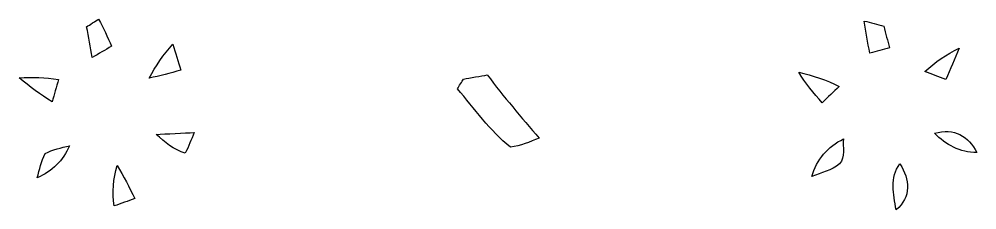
# Model space of a CAD drawing. Header units: centimetres. Extents: x -16 to 15.9, y -7.4 to 7.7.
# Drawn here: x -7.1 to 0.66, y 3.54 to 5.08 of the extents above; entities that cross this region are included whole.
import ezdxf

# ---------------------------------------------------------------- set-up
doc = ezdxf.new("R2010")
doc.units = ezdxf.units.CM
doc.header["$MEASUREMENT"] = 0
doc.layers.add('Layer 1', color=7, linetype='Continuous')

msp = doc.modelspace()

# ---------------------------------------------------------------- linework, layer by layer
at = {"layer": 'Layer 1', "color": 252}
for points, knots in [([(-6.54932, 5.01932), (-6.5345, 4.93642), (-6.51969, 4.85352), (-6.50416, 4.77026), (-6.50416, 4.77026), (-6.4516, 4.8006), (-6.39939, 4.83094), (-6.34683, 4.86128), (-6.34683, 4.86128), (-6.37999, 4.93571), (-6.41491, 5.00874), (-6.45231, 5.08071), (-6.45231, 5.08071), (-6.47629, 5.06554), (-6.52498, 5.03449), (-6.54932, 5.01932), (-6.54932, 5.01932), (-6.54932, 5.01932), (-6.54932, 5.01932), (-6.54932, 5.01932)], [0, 0, 0, 0, 0.1666667, 0.1666667, 0.1666667, 0.1666667, 0.3333333, 0.3333333, 0.3333333, 0.3333333, 0.5, 0.5, 0.5, 0.5, 0.6666667, 0.6666667, 0.6666667, 0.6666667, 1, 1, 1, 1]), ([(-0.25365, 5.06554), (-0.24306, 4.97805), (-0.22719, 4.89126), (-0.20779, 4.80483), (-0.20779, 4.80483), (-0.15522, 4.8193), (-0.10195, 4.83306), (-0.04904, 4.84752), (-0.04904, 4.84752), (-0.06491, 4.90643), (-0.08043, 4.96464), (-0.09525, 5.0232), (-0.09525, 5.0232), (-0.14817, 5.03767), (-0.20108, 5.05213), (-0.25365, 5.06554), (-0.25365, 5.06554), (-0.25365, 5.06554), (-0.25365, 5.06554), (-0.25365, 5.06554)], [0, 0, 0, 0, 0.1666667, 0.1666667, 0.1666667, 0.1666667, 0.3333333, 0.3333333, 0.3333333, 0.3333333, 0.5, 0.5, 0.5, 0.5, 0.6666667, 0.6666667, 0.6666667, 0.6666667, 1, 1, 1, 1]), ([(-6.04238, 4.60234), (-5.95701, 4.62174), (-5.87234, 4.64326), (-5.78803, 4.66725), (-5.78803, 4.66725), (-5.80849, 4.73781), (-5.8293, 4.80801), (-5.85153, 4.87751), (-5.85153, 4.87751), (-5.92631, 4.7939), (-5.99123, 4.70218), (-6.04238, 4.60234), (-6.04238, 4.60234), (-6.04238, 4.60234), (-6.04238, 4.60234), (-6.04238, 4.60234)], [0, 0, 0, 0, 0.2, 0.2, 0.2, 0.2, 0.4, 0.4, 0.4, 0.4, 0.6, 0.6, 0.6, 0.6, 1, 1, 1, 1]), ([(0.23777, 4.65631), (0.29351, 4.63444), (0.34925, 4.61257), (0.40569, 4.59105), (0.40569, 4.59105), (0.44344, 4.67466), (0.48013, 4.75897), (0.51329, 4.8447), (0.51329, 4.8447), (0.41169, 4.79707), (0.31997, 4.73216), (0.23777, 4.65631), (0.23777, 4.65631), (0.23777, 4.65631), (0.23777, 4.65631), (0.23777, 4.65631)], [0, 0, 0, 0, 0.2, 0.2, 0.2, 0.2, 0.4, 0.4, 0.4, 0.4, 0.6, 0.6, 0.6, 0.6, 1, 1, 1, 1]), ([(-7.09577, 4.60551), (-7.01146, 4.53461), (-6.92185, 4.46969), (-6.82872, 4.41043), (-6.82872, 4.41043), (-6.81143, 4.47111), (-6.7945, 4.53178), (-6.77757, 4.59246), (-6.77757, 4.59246), (-6.88305, 4.60834), (-6.98959, 4.61398), (-7.09577, 4.60551), (-7.09577, 4.60551), (-7.09577, 4.60551), (-7.09577, 4.60551), (-7.09577, 4.60551)], [0, 0, 0, 0, 0.2, 0.2, 0.2, 0.2, 0.4, 0.4, 0.4, 0.4, 0.6, 0.6, 0.6, 0.6, 1, 1, 1, 1]), ([(-3.49744, 4.59599), (-3.51014, 4.57623), (-3.53554, 4.53708), (-3.54789, 4.51732), (-3.54789, 4.51732), (-3.41066, 4.35539), (-3.28436, 4.17795), (-3.1182, 4.04389), (-3.1182, 4.04389), (-3.03706, 4.05271), (-2.96157, 4.08728), (-2.88643, 4.11692), (-2.88643, 4.11692), (-3.02966, 4.28484), (-3.17324, 4.45276), (-3.30588, 4.62915), (-3.30588, 4.62915), (-3.35351, 4.62068), (-3.44946, 4.6041), (-3.49744, 4.59599), (-3.49744, 4.59599), (-3.49744, 4.59599), (-3.49744, 4.59599), (-3.49744, 4.59599)], [0, 0, 0, 0, 0.1428571, 0.1428571, 0.1428571, 0.1428571, 0.2857143, 0.2857143, 0.2857143, 0.2857143, 0.4285714, 0.4285714, 0.4285714, 0.4285714, 0.5714286, 0.5714286, 0.5714286, 0.5714286, 0.7142857, 0.7142857, 0.7142857, 0.7142857, 1, 1, 1, 1]), ([(-0.78458, 4.65102), (-0.73025, 4.56212), (-0.66463, 4.48098), (-0.59408, 4.40443), (-0.59408, 4.40443), (-0.54822, 4.44782), (-0.50271, 4.49121), (-0.45649, 4.53425), (-0.45649, 4.53425), (-0.55986, 4.58858), (-0.67098, 4.62562), (-0.78458, 4.65102), (-0.78458, 4.65102), (-0.78458, 4.65102), (-0.78458, 4.65102), (-0.78458, 4.65102)], [0, 0, 0, 0, 0.2, 0.2, 0.2, 0.2, 0.4, 0.4, 0.4, 0.4, 0.6, 0.6, 0.6, 0.6, 1, 1, 1, 1]), ([(0.31609, 4.15643), (0.4064, 4.06365), (0.52105, 4.0005), (0.65758, 4.0005), (0.65758, 4.0005), (0.59267, 4.1335), (0.47166, 4.20194), (0.31609, 4.15643), (0.31609, 4.15643), (0.31609, 4.15643), (0.31609, 4.15643), (0.31609, 4.15643)], [0, 0, 0, 0, 0.25, 0.25, 0.25, 0.25, 0.5, 0.5, 0.5, 0.5, 1, 1, 1, 1]), ([(-5.98734, 4.14761), (-5.91749, 4.08517), (-5.84271, 4.02308), (-5.75098, 3.99556), (-5.75098, 3.99556), (-5.72347, 4.04954), (-5.70159, 4.10633), (-5.67937, 4.16243), (-5.67937, 4.16243), (-5.75663, 4.1589), (-5.91044, 4.15149), (-5.98734, 4.14761), (-5.98734, 4.14761), (-5.98734, 4.14761), (-5.98734, 4.14761), (-5.98734, 4.14761)], [0, 0, 0, 0, 0.2, 0.2, 0.2, 0.2, 0.4, 0.4, 0.4, 0.4, 0.6, 0.6, 0.6, 0.6, 1, 1, 1, 1]), ([(-0.67839, 3.80718), (-0.60254, 3.83646), (-0.51788, 3.85516), (-0.45403, 3.90913), (-0.45403, 3.90913), (-0.40464, 3.96346), (-0.43109, 4.04566), (-0.42157, 4.11127), (-0.42157, 4.11127), (-0.54822, 4.05024), (-0.63959, 3.94229), (-0.67839, 3.80718), (-0.67839, 3.80718), (-0.67839, 3.80718), (-0.67839, 3.80718), (-0.67839, 3.80718)], [0, 0, 0, 0, 0.2, 0.2, 0.2, 0.2, 0.4, 0.4, 0.4, 0.4, 0.6, 0.6, 0.6, 0.6, 1, 1, 1, 1]), ([(-6.88516, 3.99239), (-6.91974, 3.93206), (-6.92961, 3.86186), (-6.94866, 3.79589), (-6.94866, 3.79589), (-6.83013, 3.84598), (-6.73876, 3.93735), (-6.68867, 4.05589), (-6.68867, 4.05589), (-6.75464, 4.03719), (-6.82484, 4.02696), (-6.88516, 3.99239), (-6.88516, 3.99239), (-6.88516, 3.99239), (-6.88516, 3.99239), (-6.88516, 3.99239)], [0, 0, 0, 0, 0.2, 0.2, 0.2, 0.2, 0.4, 0.4, 0.4, 0.4, 0.6, 0.6, 0.6, 0.6, 1, 1, 1, 1]), ([(-6.30202, 3.89537), (-6.33589, 3.78954), (-6.34083, 3.67771), (-6.32636, 3.56799), (-6.32636, 3.56799), (-6.27098, 3.58775), (-6.21559, 3.60715), (-6.16021, 3.62726), (-6.16021, 3.62726), (-6.2036, 3.72004), (-6.24911, 3.80859), (-6.30202, 3.89537), (-6.30202, 3.89537), (-6.30202, 3.89537), (-6.30202, 3.89537), (-6.30202, 3.89537)], [0, 0, 0, 0, 0.2, 0.2, 0.2, 0.2, 0.4, 0.4, 0.4, 0.4, 0.6, 0.6, 0.6, 0.6, 1, 1, 1, 1]), ([(0.00317, 3.5366), (0.12876, 3.63784), (0.11606, 3.78354), (0.03457, 3.90913), (0.03457, 3.90913), (-0.05151, 3.79906), (-0.01623, 3.66324), (0.00317, 3.5366), (0.00317, 3.5366), (0.00317, 3.5366), (0.00317, 3.5366), (0.00317, 3.5366)], [0, 0, 0, 0, 0.25, 0.25, 0.25, 0.25, 0.5, 0.5, 0.5, 0.5, 1, 1, 1, 1])]:
    msp.add_open_spline(points, degree=3, knots=knots, dxfattribs=at)

doc.saveas('drawing.dxf')
